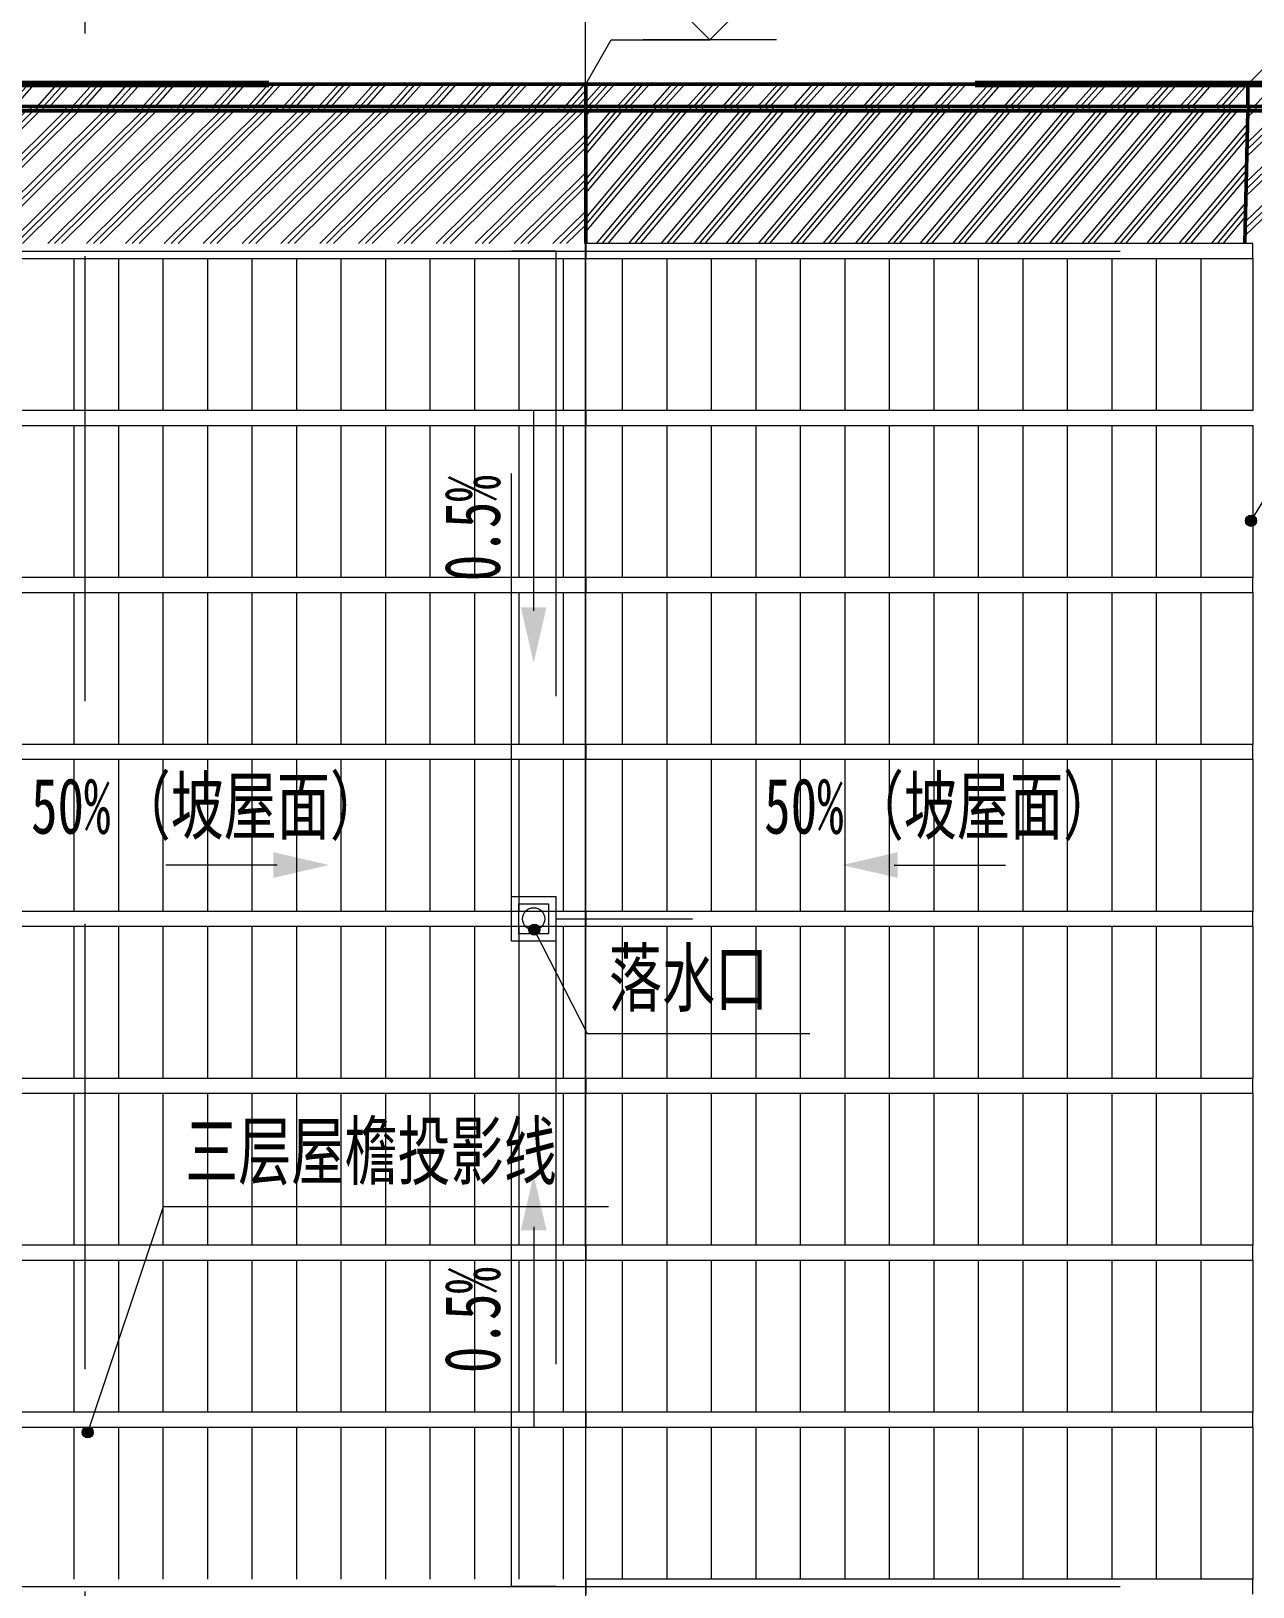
# Model space of a CAD drawing. Header units: millimetres. Extents: x 124696 to 347024, y 412631 to 564609.
# Drawn here: x 199933 to 208172, y 510350 to 520834 of the extents above; entities that cross this region are included whole.
import ezdxf

# ---------------------------------------------------------------- set-up
doc = ezdxf.new("R2010")
doc.units = ezdxf.units.MM
doc.header["$LTSCALE"] = 1500
doc.header["$MEASUREMENT"] = 0
for name, pattern in [('二层平面图$0$Aligning Line', [6.35, 3.175, -3.175]), ('二层平面图$0$IMPORT-216002', [3, 2, -1]), ('二层平面图$0$轴网线_12_3_3_3 mm', [21, 12, -3, 3, -3]), ('二层平面图$0$隐藏线', [7.14375, 4.7625, -2.38125])]:
    doc.linetypes.add(name, pattern=pattern)
doc.layers.add('0-建筑底图', color=7, linetype='Continuous')
for name, color, linetype, lineweight in [('二层平面图$0$0-1', 7, 'Continuous', 5), ('二层平面图$0$A-ANNO-IDEN-LEVL', 3, 'Continuous', 15), ('二层平面图$0$A-LINE', 7, 'Continuous', 9), ('二层平面图$0$A-LINE-1', 7, '二层平面图$0$IMPORT-216002', 9), ('二层平面图$0$A-LINE-2', 7, 'Continuous', 20), ('二层平面图$0$A-LINE-4', 7, '二层平面图$0$Aligning Line', 100), ('二层平面图$0$A-LINE-5', 7, '二层平面图$0$隐藏线', 9), ('二层平面图$0$A-NORM-MODEL-1', 9, 'Continuous', 9), ('二层平面图$0$A-ROOF', 241, 'Continuous', 9), ('二层平面图$0$A-ROOF-3', 50, 'Continuous', 50), ('二层平面图$0$A-ROOF-GRID-1', 9, 'Continuous', 9), ('二层平面图$0$ANNO-DOTE-1', 10, '二层平面图$0$轴网线_12_3_3_3 mm', 15), ('二层平面图$0$ANNO-TEXT', 7, 'Continuous', 15), ('二层平面图$0$ANNO-TEXT-2', 210, 'Continuous', 15)]:
    doc.layers.add(name, color=color, linetype=linetype, lineweight=lineweight)
doc.styles.add('二层平面图$0$黑体', font='simhei.ttf', dxfattribs={"width": 0.7, "height": 375})

# ---------------------------------------------------------------- blocks, each defined once
blk = doc.blocks.new('二层平面图$0$屋顶檐口1 - 屋顶檐口1-2761451-104-2F')
at = {"layer": '二层平面图$0$A-ROOF-GRID-1'}
h = blk.add_hatch(dxfattribs=at)
h.set_pattern_fill('FP_21', color=256, style=0, pattern_type=2)
h.set_pattern_definition([(48.19, (10694.29, 0), (-118.58652, 132.5819), []), (48.19, (10736.21, 0), (-0.00192, 265.165), []), (48.19, (10652.36, 0), (-0.00192, 265.165), [])])
h.paths.add_polyline_path([(47871, 63975), (58501, 63975), (58501, 64125), (47871, 64125)])
h = blk.add_hatch(dxfattribs=at)
h.set_pattern_fill('FP_24', color=256, style=0, pattern_type=2)
h.set_pattern_definition([(48.19, (12706.2, 0), (-118.58652, 132.5819), []), (48.19, (12748.13, 0), (-0.00192, 265.165), []), (48.19, (12664.27, 0), (-0.00192, 265.165), [])])
h.paths.add_polyline_path([(62426, 63975), (62965, 63975), (62965, 64125), (58501, 64125), (58501, 63975), (61045, 63975)])
h = blk.add_hatch(dxfattribs=at)
h.set_pattern_fill('FP_27', color=256, style=0, pattern_type=2)
h.set_pattern_definition([(45.868, (3637.25, 0), (-128.62294, 132.58318), []), (45.868, (3682.73, 0), (0.00153, 265.1651), []), (45.868, (3591.78, 0), (0.00153, 265.1651), [])])
h.paths.add_polyline_path([(75414, 34875), (75414, 64125), (62965, 64125), (62965, 63975), (75269, 63975), (75269, 35025), (62965, 35025), (62965, 34875), (74852, 34875)])
h = blk.add_hatch(dxfattribs=at)
h.set_pattern_fill('FP_20', color=256, style=0, pattern_type=2)
h.set_pattern_definition([(48.19, (10662.98, 0), (-118.58652, 132.5819), []), (48.19, (10704.9, 0), (-0.00192, 265.165), []), (48.19, (10621.06, 0), (-0.00192, 265.165), [])])
h.paths.add_polyline_path([(58284, 63945), (58501, 63945), (58501, 63975), (47715, 63975), (47715, 63945), (56904, 63945)])
h = blk.add_hatch(dxfattribs=at)
h.set_pattern_fill('FP_23', color=256, style=0, pattern_type=2)
h.set_pattern_definition([(48.19, (12737.5, 0), (-118.58652, 132.5819), []), (48.19, (12779.43, 0), (-0.00192, 265.165), []), (48.19, (12695.58, 0), (-0.00192, 265.165), [])])
h.paths.add_polyline_path([(62965, 63945), (62973, 63945), (62973, 63975), (58501, 63975), (58501, 63945), (62945, 63945)])
h = blk.add_hatch(dxfattribs=at)
h.set_pattern_fill('FP_26', color=256, style=0, pattern_type=2)
h.set_pattern_definition([(45.868, (3620.27, 0), (-128.62294, 132.58318), []), (45.868, (3665.75, 0), (0.00153, 265.1651), []), (45.868, (3574.8, 0), (0.00153, 265.1651), [])])
h.paths.add_polyline_path([(70710, 35025), (75252, 35025), (75252, 63975), (62973, 63975), (62973, 63945), (75240, 63945), (75240, 35055), (62973, 35055), (62973, 35025), (69329, 35025)])
h = blk.add_hatch(dxfattribs=at)
h.set_pattern_fill('FP_19', color=256, style=0, pattern_type=2)
h.set_pattern_definition([(44.742, (15459.87, 6401.73), (-119.07513, 141.64927), []), (44.742, (15501.97, 6397.55), (0.0011, 259.6579), []), (44.742, (15417.77, 6405.9), (0.0011, 259.6579), [])])
h.paths.add_polyline_path([(52762, 63050), (58501, 63050), (58501, 63945), (47871, 63945), (48107, 63375), (49875, 63375), (49875, 63125), (52080, 63125), (52080, 63050)])
h.paths.add_polyline_path([(49881, 63050), (49875, 63080), (49875, 63050)])
h = blk.add_hatch(dxfattribs=at)
h.set_pattern_fill('FP_22', color=256, style=0, pattern_type=2)
h.set_pattern_definition([(49.948, (7164.74, -2966.82), (-119.07474, 118.00935), []), (49.948, (7206.84, -2962.64), (0.0017, 259.65786), []), (49.948, (7122.64, -2971), (0.0017, 259.65786), [])])
h.paths.add_polyline_path([(61045, 63050), (62946, 63050), (62965, 63945), (58501, 63945), (58501, 63050), (59665, 63050)])
h = blk.add_hatch(dxfattribs=at)
h.set_pattern_fill('FP_25', color=256, style=0, pattern_type=2)
h.set_pattern_definition([(43.992, (6293.45, 4805.3), (-128.75827, 136.15918), []), (43.992, (6338.98, 4803.2), (-0.0021, 260.46282), []), (43.992, (6247.93, 4807.39), (-0.0021, 260.46282), [])])
h.paths.add_polyline_path([(72397, 63000), (74365, 63000), (75240, 63945), (62965, 63945), (62946, 63050), (72397, 63050)])
at = {"layer": '二层平面图$0$A-ROOF-3'}
for p, q in [((50871, 64125), (58501, 64125)), ((58501, 64125), (62965, 64125)), ((58501, 63975), (58501, 64125)), ((62965, 64125), (75414, 64125)), ((62965, 63975), (62965, 64125)), ((58501, 63975), (47871, 63975)), ((58501, 63945), (58501, 63975)), ((62965, 63975), (58501, 63975)), ((75269, 63975), (62965, 63975)), ((62973, 63945), (62973, 63975)), ((58501, 63945), (47871, 63945)), ((58501, 63050), (58501, 63945)), ((58501, 63945), (62965, 63945)), ((62946, 63050), (62965, 63945)), ((62965, 63945), (75240, 63945))]:
    blk.add_line(p, q, dxfattribs=at)
blk = doc.blocks.new('二层平面图$0$SHS-Roof-center_rvt-1-104-2F')
at = {"layer": '二层平面图$0$A-NORM-MODEL-1'}
for p, q in [((58501, 62950), (58501, 63050)), ((63000, 63050), (58501, 63050)), ((58501, 63050), (58501, 62950)), ((63000, 62950), (63000, 63050)), ((52080, 62950), (58501, 62950)), ((55050, 62950), (55050, 61925)), ((55350, 62950), (55350, 61925)), ((55650, 62950), (55650, 61925)), ((55950, 62950), (55950, 61925)), ((56250, 62950), (56250, 61925)), ((56550, 62950), (56550, 61925)), ((56850, 62950), (56850, 61925)), ((57150, 62950), (57150, 61925)), ((57450, 62950), (57450, 61925)), ((57750, 62950), (57750, 61925)), ((58050, 62950), (58050, 61925)), ((58350, 62950), (58350, 61925)), ((58501, 62950), (63000, 62950)), ((58750, 61925), (58750, 62950)), ((59050, 61925), (59050, 62950)), ((59350, 61925), (59350, 62950)), ((59650, 61925), (59650, 62950)), ((59950, 61925), (59950, 62950)), ((60250, 61925), (60250, 62950)), ((60550, 61925), (60550, 62950)), ((60850, 61925), (60850, 62950)), ((61150, 61925), (61150, 62950)), ((61450, 61925), (61450, 62950)), ((61750, 61925), (61750, 62950)), ((62050, 61925), (62050, 62950)), ((62350, 61925), (62350, 62950)), ((62650, 61925), (62650, 62950)), ((63000, 62950), (63000, 61925)), ((58501, 61925), (49875, 61925)), ((58501, 61825), (58501, 61925)), ((63000, 61925), (58501, 61925)), ((58501, 61925), (58501, 61825)), ((49875, 61825), (58501, 61825)), ((55050, 61825), (55050, 60800)), ((55350, 61825), (55350, 60800)), ((55650, 61825), (55650, 60800)), ((55950, 61825), (55950, 60800)), ((56250, 61825), (56250, 60800)), ((56550, 61825), (56550, 60800)), ((56850, 61825), (56850, 60800)), ((57150, 61825), (57150, 60800)), ((57450, 61825), (57450, 60800)), ((57750, 61825), (57750, 60800)), ((58050, 61825), (58050, 60800)), ((58350, 61825), (58350, 60800)), ((58501, 61825), (63000, 61825)), ((58750, 60800), (58750, 61825)), ((59050, 60800), (59050, 61825)), ((59350, 60800), (59350, 61825)), ((59650, 60800), (59650, 61825)), ((59950, 60800), (59950, 61825)), ((60250, 60800), (60250, 61825)), ((60550, 60800), (60550, 61825)), ((60850, 60800), (60850, 61825)), ((61150, 60800), (61150, 61825)), ((61450, 60800), (61450, 61825)), ((61750, 60800), (61750, 61825)), ((62050, 60800), (62050, 61825)), ((62350, 60800), (62350, 61825)), ((62650, 60800), (62650, 61825)), ((63000, 61825), (63000, 60800)), ((58501, 60800), (49875, 60800)), ((58501, 60700), (58501, 60800)), ((63000, 60800), (58501, 60800)), ((58501, 60800), (58501, 60700)), ((63000, 60700), (63000, 60800)), ((49875, 60700), (58501, 60700)), ((55050, 60700), (55050, 59675)), ((55350, 60700), (55350, 59675)), ((55650, 60700), (55650, 59675)), ((55950, 60700), (55950, 59675)), ((56250, 60700), (56250, 59675)), ((56550, 60700), (56550, 59675)), ((56850, 60700), (56850, 59675)), ((57150, 60700), (57150, 59675)), ((57450, 60700), (57450, 59675)), ((57750, 60700), (57750, 59675)), ((58050, 60700), (58050, 59675)), ((58350, 60700), (58350, 59675)), ((58501, 60700), (63000, 60700)), ((58750, 59675), (58750, 60700)), ((59050, 59675), (59050, 60700)), ((59350, 59675), (59350, 60700)), ((59650, 59675), (59650, 60700)), ((59950, 59675), (59950, 60700)), ((60250, 59675), (60250, 60700)), ((60550, 59675), (60550, 60700)), ((60850, 59675), (60850, 60700)), ((61150, 59675), (61150, 60700)), ((61450, 59675), (61450, 60700)), ((61750, 59675), (61750, 60700)), ((62050, 59675), (62050, 60700)), ((62350, 59675), (62350, 60700)), ((62650, 59675), (62650, 60700)), ((63000, 60700), (63000, 59675)), ((58501, 59675), (49875, 59675)), ((58501, 59575), (58501, 59675)), ((63000, 59675), (58501, 59675)), ((58501, 59675), (58501, 59575)), ((63000, 59575), (63000, 59675)), ((49875, 59575), (58501, 59575)), ((55050, 59575), (55050, 58550)), ((55350, 59575), (55350, 58550)), ((55650, 59575), (55650, 58550)), ((55950, 59575), (55950, 58550)), ((56250, 59575), (56250, 58550)), ((56550, 59575), (56550, 58550)), ((56850, 59575), (56850, 58550)), ((57150, 59575), (57150, 58550)), ((57450, 59575), (57450, 58550)), ((57750, 59575), (57750, 58550)), ((58050, 59575), (58050, 58550)), ((58350, 59575), (58350, 58550)), ((58501, 59575), (63000, 59575)), ((58750, 58550), (58750, 59575)), ((59050, 58550), (59050, 59575)), ((59350, 58550), (59350, 59575)), ((59650, 58550), (59650, 59575)), ((59950, 58550), (59950, 59575)), ((60250, 58550), (60250, 59575)), ((60550, 58550), (60550, 59575)), ((60850, 58550), (60850, 59575)), ((61150, 58550), (61150, 59575)), ((61450, 58550), (61450, 59575)), ((61750, 58550), (61750, 59575)), ((62050, 58550), (62050, 59575)), ((62350, 58550), (62350, 59575)), ((62650, 58550), (62650, 59575)), ((63000, 59575), (63000, 58550)), ((58501, 58550), (49875, 58550)), ((58501, 58450), (58501, 58550)), ((63000, 58550), (58501, 58550)), ((58501, 58550), (58501, 58450)), ((63000, 58450), (63000, 58550)), ((49875, 58450), (58501, 58450)), ((55050, 58450), (55050, 57425)), ((55350, 58450), (55350, 57425)), ((55650, 58450), (55650, 57425)), ((55950, 58450), (55950, 57425)), ((56250, 58450), (56250, 57425)), ((56550, 58450), (56550, 57425)), ((56850, 58450), (56850, 57425)), ((57150, 58450), (57150, 57425)), ((57450, 58450), (57450, 57425)), ((57750, 58450), (57750, 57425)), ((58050, 58450), (58050, 57425)), ((58350, 58450), (58350, 57425)), ((58501, 58450), (63000, 58450)), ((58750, 57425), (58750, 58450)), ((59050, 57425), (59050, 58450)), ((59350, 57425), (59350, 58450)), ((59650, 57425), (59650, 58450)), ((59950, 57425), (59950, 58450)), ((60250, 57425), (60250, 58450)), ((60550, 57425), (60550, 58450)), ((60850, 57425), (60850, 58450)), ((61150, 57425), (61150, 58450)), ((61450, 57425), (61450, 58450)), ((61750, 57425), (61750, 58450)), ((62050, 57425), (62050, 58450)), ((62350, 57425), (62350, 58450)), ((62650, 57425), (62650, 58450)), ((63000, 58450), (63000, 57425)), ((58501, 57425), (49875, 57425)), ((58501, 57325), (58501, 57425)), ((63000, 57425), (58501, 57425)), ((58501, 57425), (58501, 57325)), ((63000, 57325), (63000, 57425)), ((49875, 57325), (58501, 57325)), ((55050, 57325), (55050, 56300)), ((55350, 57325), (55350, 56300)), ((55650, 57325), (55650, 56300)), ((55950, 57325), (55950, 56300)), ((56250, 57325), (56250, 56300)), ((56550, 57325), (56550, 56300)), ((56850, 57325), (56850, 56300)), ((57150, 57325), (57150, 56300)), ((57450, 57325), (57450, 56300)), ((57750, 57325), (57750, 56300)), ((58050, 57325), (58050, 56300)), ((58350, 57325), (58350, 56300)), ((58501, 57325), (63000, 57325)), ((58750, 56300), (58750, 57325)), ((59050, 56300), (59050, 57325)), ((59350, 56300), (59350, 57325)), ((59650, 56300), (59650, 57325)), ((59950, 56300), (59950, 57325)), ((60250, 56300), (60250, 57325)), ((60550, 56300), (60550, 57325)), ((60850, 56300), (60850, 57325)), ((61150, 56300), (61150, 57325)), ((61450, 56300), (61450, 57325)), ((61750, 56300), (61750, 57325)), ((62050, 56300), (62050, 57325)), ((62350, 56300), (62350, 57325)), ((62650, 56300), (62650, 57325)), ((63000, 57325), (63000, 56300)), ((58501, 56300), (49875, 56300)), ((49875, 56200), (58501, 56200)), ((55050, 56200), (55050, 55175)), ((55350, 56200), (55350, 55175)), ((55650, 56200), (55650, 55175)), ((55950, 56200), (55950, 55175)), ((56250, 56200), (56250, 55175)), ((56550, 56200), (56550, 55175)), ((56850, 56200), (56850, 55175)), ((57150, 56200), (57150, 55175)), ((57450, 56200), (57450, 55175)), ((57750, 56200), (57750, 55175)), ((58050, 56200), (58050, 55175)), ((58350, 56200), (58350, 55175)), ((58501, 56200), (58501, 56300)), ((63000, 56300), (58501, 56300)), ((58501, 56300), (58501, 56200)), ((58501, 56200), (63000, 56200)), ((58750, 55175), (58750, 56200)), ((59050, 55175), (59050, 56200)), ((59350, 55175), (59350, 56200)), ((59650, 55175), (59650, 56200)), ((59950, 55175), (59950, 56200)), ((60250, 55175), (60250, 56200)), ((60550, 55175), (60550, 56200)), ((60850, 55175), (60850, 56200)), ((61150, 55175), (61150, 56200)), ((61450, 55175), (61450, 56200)), ((61750, 55175), (61750, 56200)), ((62050, 55175), (62050, 56200)), ((62350, 55175), (62350, 56200)), ((62650, 55175), (62650, 56200)), ((63000, 56200), (63000, 56300)), ((63000, 56200), (63000, 55175)), ((58501, 55175), (49875, 55175)), ((58501, 55075), (58501, 55175)), ((63000, 55175), (58501, 55175)), ((58501, 55175), (58501, 55075)), ((63000, 55075), (63000, 55175)), ((49875, 55075), (58501, 55075)), ((55050, 55075), (55050, 54050)), ((55350, 55075), (55350, 54050)), ((55650, 55075), (55650, 54050)), ((55950, 55075), (55950, 54050)), ((56250, 55075), (56250, 54050)), ((56550, 55075), (56550, 54050)), ((56850, 55075), (56850, 54050)), ((57150, 55075), (57150, 54050)), ((57450, 55075), (57450, 54050)), ((57750, 55075), (57750, 54050)), ((58050, 55075), (58050, 54050)), ((58350, 55075), (58350, 54050)), ((58501, 55075), (63000, 55075)), ((58750, 54050), (58750, 55075)), ((59050, 54050), (59050, 55075)), ((59350, 54050), (59350, 55075)), ((59650, 54050), (59650, 55075)), ((59950, 54050), (59950, 55075)), ((60250, 54050), (60250, 55075)), ((60550, 54050), (60550, 55075)), ((60850, 54050), (60850, 55075)), ((61150, 54050), (61150, 55075)), ((61450, 54050), (61450, 55075)), ((61750, 54050), (61750, 55075)), ((62050, 54050), (62050, 55075)), ((62350, 54050), (62350, 55075)), ((62650, 54050), (62650, 55075)), ((63000, 55075), (63000, 54050)), ((58501, 53950), (58501, 54050)), ((63000, 54050), (58501, 54050)), ((58501, 54050), (58501, 53950)), ((63000, 53950), (63000, 54050))]:
    blk.add_line(p, q, dxfattribs=at)
at = {"layer": '二层平面图$0$A-ROOF'}
blk.add_blockref('二层平面图$0$屋顶檐口1 - 屋顶檐口1-2761451-104-2F', (0, 0), dxfattribs=at)
blk = doc.blocks.new('二层平面图$0$00_引注_规范_ - 00_引注_规范_-5754764-104-2F')
at = {"layer": '二层平面图$0$ANNO-TEXT'}
for p, q in [((0, 0), (15, 0)), ((15, 0), (20, 0))]:
    blk.add_line(p, q, dxfattribs=at)
blk = doc.blocks.new('二层平面图$0$符号排水箭头_实线 - 排水箭头-7034490-104-2F')
at = {"layer": '二层平面图$0$ANNO-TEXT'}
blk.add_hatch(color=256, dxfattribs=at).paths.add_polyline_path([(2.5, -0.577), (0, 0), (2.5, 0.577)])
blk.add_line((2.339, 0), (7.339, 0), dxfattribs=at)
blk = doc.blocks.new('二层平面图$0$符号排水箭头_实线 - 排水箭头-5937200-104-2F')
at = {"layer": '二层平面图$0$ANNO-TEXT'}
blk.add_hatch(color=256, dxfattribs=at).paths.add_polyline_path([(2.5, 0.577), (2.5, -0.577), (0, 0)])
blk.add_line((2.339, 0), (7.339, 0), dxfattribs=at)
blk = doc.blocks.new('二层平面图$0$00_引注_规范_ - 00_引注_规范_-5761223-104-2F')
at = {"layer": '二层平面图$0$ANNO-TEXT'}
for p, q in [((0, 0), (5, 0)), ((5, 0), (10, 0))]:
    blk.add_line(p, q, dxfattribs=at)
blk = doc.blocks.new('二层平面图$0$符号排水箭头_虚线 - 排水箭头-5936943-104-2F')
at = {"layer": '二层平面图$0$ANNO-TEXT'}
blk.add_hatch(color=256, dxfattribs=at).paths.add_polyline_path([(2.5, -0.577), (0, 0), (2.5, 0.577)])
at = {"layer": '二层平面图$0$ANNO-TEXT-2'}
blk.add_line((2.339, 0), (11.339, 0), dxfattribs=at)
blk = doc.blocks.new('二层平面图$0$符号排水箭头_虚线 - 排水箭头-5917014-104-2F')
at = {"layer": '二层平面图$0$ANNO-TEXT'}
blk.add_hatch(color=256, dxfattribs=at).paths.add_polyline_path([(2.5, 0.577), (2.5, -0.577), (0, 0)])
at = {"layer": '二层平面图$0$ANNO-TEXT-2'}
blk.add_line((2.339, 0), (11.339, 0), dxfattribs=at)
blk = doc.blocks.new('二层平面图$0$高程点 - 高程点符号-322107-104-2F')
at = {"layer": '二层平面图$0$A-ANNO-IDEN-LEVL'}
for p, q in [((-3, 3), (-13, 3)), ((-3, 3), (3, 3)), ((0, 0), (-3, 3)), ((0, 0), (3, 3)), ((-2.999, 0), (2.991, 0))]:
    blk.add_line(p, q, dxfattribs=at)
blk = doc.blocks.new('二层平面图')
at = {"layer": '二层平面图$0$ANNO-TEXT'}
h = blk.add_hatch(color=8, dxfattribs=at)
edge = h.paths.add_edge_path()
edge.add_arc((62987.1, 61182.4), 37.5, 0, 360)
h = blk.add_hatch(color=8, dxfattribs=at)
edge = h.paths.add_edge_path()
edge.add_arc((58154.1, 58426.8), 37.5, 0, 360)
h = blk.add_hatch(color=8, dxfattribs=at)
edge = h.paths.add_edge_path()
edge.add_arc((55143.3, 55039.4), 37.5, 0, 360)
at = {"layer": '二层平面图$0$A-ANNO-IDEN-LEVL', "color": 8}
for p, q in [((58501.2, 64125), (58673.4, 64423.3)), ((58673.4, 64423.3), (59336.8, 64423.3)), ((62965.1, 64125), (63315.5, 64475.4))]:
    blk.add_line(p, q, dxfattribs=at)
at = {"layer": '二层平面图$0$A-LINE', "color": 8}
for p, q in [((58050, 58600), (58250, 58600)), ((58050, 58400), (58050, 58600)), ((58250, 58600), (58250, 58400)), ((58250, 58400), (58050, 58400)), ((58300, 58500), (59220, 58500))]:
    blk.add_line(p, q, dxfattribs=at)
blk.add_circle((58150, 58500), 75, dxfattribs=at)
at = {"layer": '二层平面图$0$A-LINE-1', "color": 8}
for p, q in [((55125, 50966.2), (55125, 84366.2)), ((58000, 54000), (58000, 63000)), ((58300, 63000), (58000, 63000)), ((58300, 63000), (58300, 54000)), ((58300, 54000), (58000, 54000))]:
    blk.add_line(p, q, dxfattribs=at)
at = {"layer": '二层平面图$0$A-LINE-2', "color": 8}
blk.add_line((58500, 64125), (58500, 52875), dxfattribs=at)
at = {"layer": '二层平面图$0$A-LINE-4', "color": 8}
blk.add_line((75414.2, 64125), (50380, 64125), dxfattribs=at)
at = {"layer": '二层平面图$0$A-LINE-5', "color": 8}
for p, q in [((58000, 58650), (58300, 58650)), ((58000, 58350), (58000, 58650)), ((58300, 58650), (58300, 58350)), ((58300, 58350), (58000, 58350))]:
    blk.add_line(p, q, dxfattribs=at)
at = {"layer": '二层平面图$0$ANNO-DOTE-1', "color": 8}
for p, q in [((58500, -6710.3), (58500, 106757.2)), ((-18896.2, 63000), (161528.2, 63000)), ((-18896.2, 54000), (161528.2, 54000))]:
    blk.add_line(p, q, dxfattribs=at)
at = {"layer": '二层平面图$0$ANNO-TEXT', "color": 8}
for p, q in [((62987.1, 61182.4), (63438.5, 61918.4)), ((58154.1, 58426.8), (58511.8, 57727.7)), ((55143.3, 55039.4), (55654.8, 56561))]:
    blk.add_line(p, q, dxfattribs=at)
for centre in [(62987.1, 61182.4), (58154.1, 58426.8), (55143.3, 55039.4)]:
    blk.add_circle(centre, 37.5, dxfattribs=at)
at = {"layer": '二层平面图$0$0-1', "color": 8}
blk.add_blockref('二层平面图$0$SHS-Roof-center_rvt-1-104-2F', (0, 0), dxfattribs=at)
at = {"layer": '二层平面图$0$A-ANNO-IDEN-LEVL', "color": 8, "extrusion": (0, 0, -1), "xscale": 149.9999999999999, "yscale": 149.9999999999999, "zscale": 149.9999999999999}
blk.add_blockref('二层平面图$0$高程点 - 高程点符号-322107-104-2F', (-59336.8, 64423.3), dxfattribs=at)
at = {"layer": '二层平面图$0$ANNO-TEXT', "color": 8, "xscale": 150, "yscale": 150, "zscale": 150}
for name, p, rotation in [('二层平面图$0$符号排水箭头_虚线 - 排水箭头-5917014-104-2F', (58150, 60225), 89.99999999999947), ('二层平面图$0$符号排水箭头_实线 - 排水箭头-7034490-104-2F', (56770.2, 58862.5), 180), ('二层平面图$0$符号排水箭头_虚线 - 排水箭头-5936943-104-2F', (58150, 56775), 270.0000000000005)]:
    blk.add_blockref(name, p, dxfattribs=dict(at, rotation=rotation))
for name, p in [('二层平面图$0$符号排水箭头_实线 - 排水箭头-5937200-104-2F', (60229.8, 58862.5)), ('二层平面图$0$00_引注_规范_ - 00_引注_规范_-5761223-104-2F', (58511.8, 57727.7)), ('二层平面图$0$00_引注_规范_ - 00_引注_规范_-5754764-104-2F', (55654.8, 56561))]:
    blk.add_blockref(name, p, dxfattribs=at)
at = {"layer": '二层平面图$0$ANNO-TEXT', "color": 8, "char_height": 375, "width": 942.784, "attachment_point": 1, "rotation": 90, "style": '二层平面图$0$黑体'}
for insert in [(57547.8, 60775.6), (57547.8, 55439)]:
    blk.add_mtext('0.5%', dxfattribs=dict(at, insert=insert))
at = {"layer": '二层平面图$0$ANNO-TEXT', "color": 8, "char_height": 375, "attachment_point": 1, "style": '二层平面图$0$黑体'}
for s, insert, width in [('（坡屋面）', (55344.5, 59449), 2356.961), ('（坡屋面）', (60287.6, 59449), 2356.961), ('50%', (54761.1, 59449), 707.088), ('50%', (59704.2, 59449), 707.088), ('落水口', (58656.8, 58289.5), 1414.177), ('三层屋檐投影线', (55799.8, 57122.8), 3299.746)]:
    blk.add_mtext(s, dxfattribs=dict(at, insert=insert, width=width))

msp = doc.modelspace()

# ---------------------------------------------------------------- block references
at = {"layer": '0-建筑底图'}
msp.add_blockref('二层平面图', (145172, 456352), dxfattribs=at)

doc.saveas('drawing.dxf')
